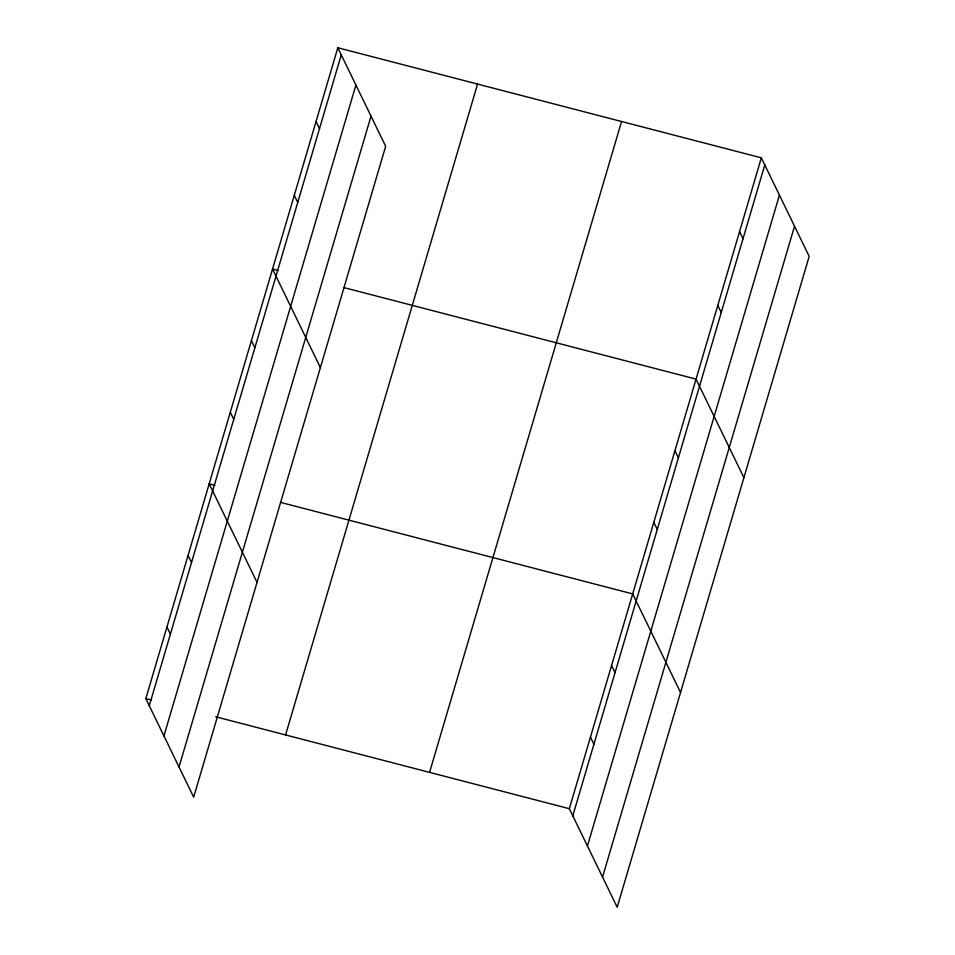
<?xml version="1.0" encoding="UTF-8"?>
<svg xmlns="http://www.w3.org/2000/svg" width="955" height="955" viewBox="0 0 955 955"><rect width="100%" height="100%" fill="white"/><g stroke="black" fill="none" stroke-linecap="round" stroke-linejoin="round"><path stroke-width="1.43" d="M337.807 47.75L385.665 146.306L193.674 797.174L145.817 698.618L337.807 47.75L761.326 157.826L809.183 256.382L617.193 907.25L569.335 808.694L761.326 157.826M149.278 705.745L341.269 54.877M163.938 735.923L355.917 85.055M179.027 767.008L371.018 116.14M285.581 734.944L477.572 84.076M429.571 772.368L621.562 121.5M572.797 815.821L764.788 164.952M587.444 845.987L779.435 195.118M602.545 877.084L794.524 226.204M278.239 270.528L272.533 269.047L320.391 367.603M343.836 287.574L696.052 379.123L743.897 477.679M214.887 485.319L209.181 483.827L257.038 582.395M280.484 502.366L632.688 593.903L680.545 692.459M145.817 698.618L151.523 700.099M215.699 716.787L569.335 808.694M739.564 231.588L743.026 238.714M717.802 305.349L721.264 312.476M674.922 450.712L678.384 457.839M653.805 522.313L657.267 529.44M611.57 665.504L615.032 672.63M316.045 121.512L319.507 128.639M590.453 737.093L593.914 744.22M294.295 195.286L297.757 202.412M251.416 340.637L254.878 347.775M230.298 412.238L233.76 419.364M188.063 555.428L191.525 562.555M166.934 627.029L170.396 634.156"/></g></svg>
